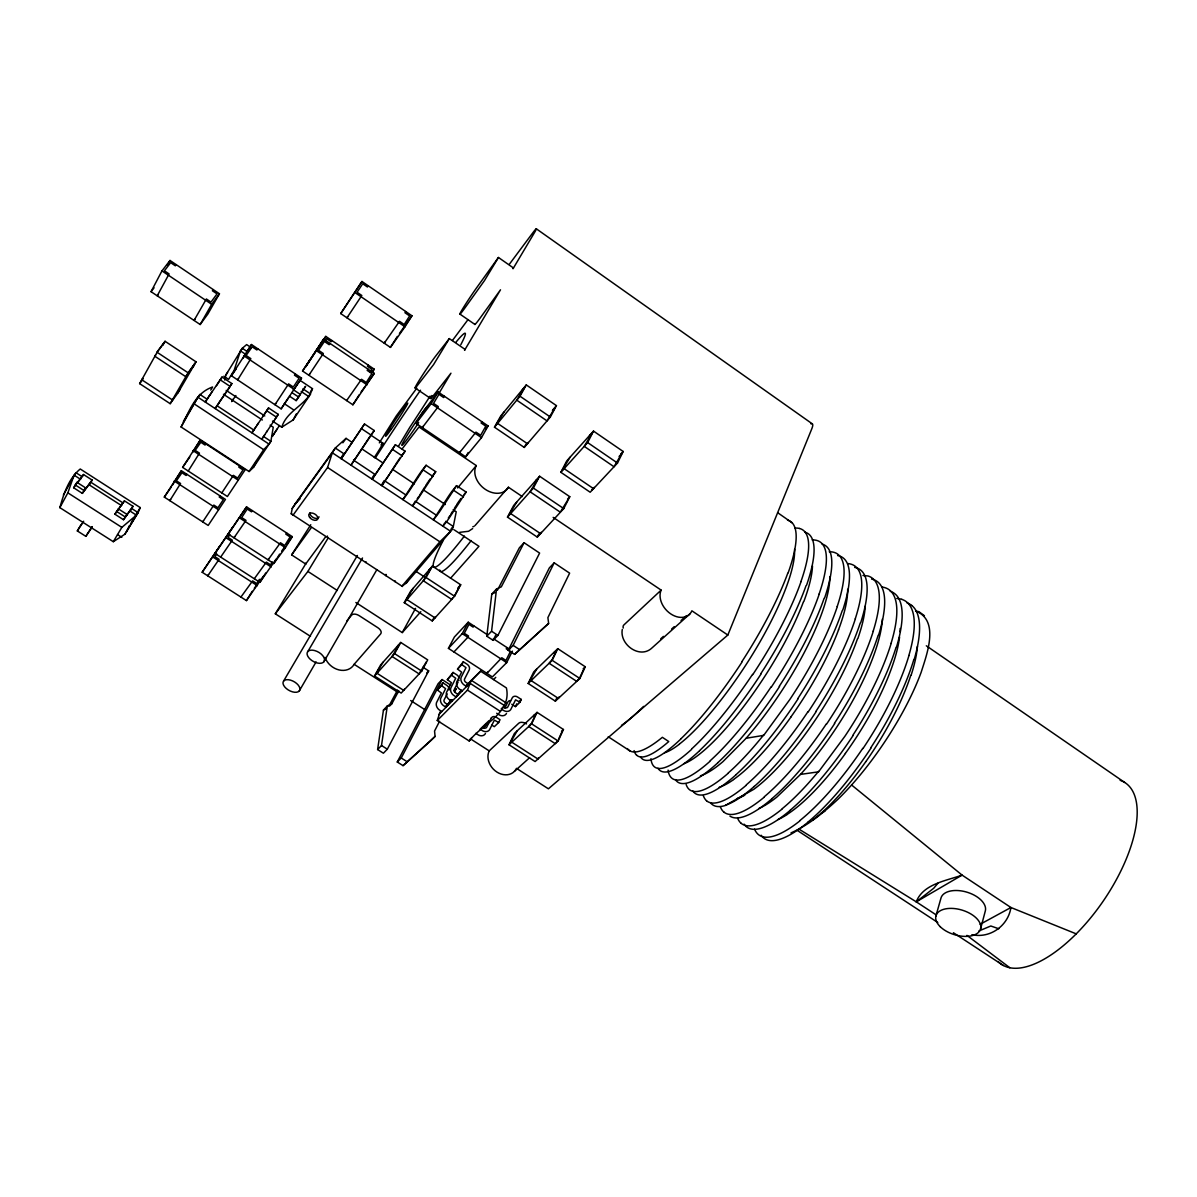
<?xml version="1.0" encoding="UTF-8"?>
<svg xmlns="http://www.w3.org/2000/svg" width="1197" height="1197" viewBox="0 0 1197 1197"><rect width="100%" height="100%" fill="white"/><g stroke="black" fill="none" stroke-linecap="round" stroke-linejoin="round"><path stroke-width="1.5" d="M440.107 711.916L437.264 720.519L469.239 741.003C481.718 724.035 511.987 713.532 506.406 687.931L480.61 671.173L465.798 685.881M449.324 338.601L433.553 364.636L417.334 385.569A21.007 0.988 -56.3 0 1 419.788 379.434A21.007 0.988 -56.3 0 1 436.082 355.554L449.324 338.601L465.005 349.359L464.541 350.302L500.496 289.809L480.296 317.848A20.289 1.092 -56.1 0 1 474.85 323.938M486.79 636.191L491.578 631.238L496.531 589.014L501.319 586.829L524.077 542.72L539.608 553.089L497.922 635.398L493.119 640.335L486.79 636.191L491.787 594.086L496.531 589.014M422.975 667.223L428.676 670.904L387.319 749.187L383.399 753.212L377.609 749.546L381.499 745.507L387.304 705.931L391.853 703.746L398.796 690.804M377.609 749.546L383.444 710.09L387.304 705.931M90.044 483.184L82.354 493.373L73.616 487.763L76.982 482.346L85.705 487.942C79.316 498.251 99.71 468.745 89.191 484.845L121.421 505.538L122.333 503.907L114.882 514.201L123.515 519.722L130.907 509.413L129.979 511.029L136.383 515.144L138.134 512.645L140.244 507.588L80.244 469C68.753 478.336 63.695 493.807 59.85 507.633L113.296 541.687L124.862 534.236L138.134 512.645L131.73 508.53L129.979 511.029M340.756 458.376L343.704 453.633L335.295 448.037L332.317 452.78L327.589 467.488L293.115 515.084L291.215 513.767L292.203 508.501L295.15 503.817L335.295 448.037L346.068 438.356L352.262 442.501M224.767 380.062L225.769 375.11L242.303 348.282L246.642 344.586L251.235 347.669M622.29 629.457C619.388 644.51 639.856 659.427 651.946 647.966L689.891 613.926M82.354 493.373L85.705 487.942M90.059 483.199L89.191 484.845M980.597 928.827L985.34 910.872A23.087 12.928 16.6 0 0 966.203 891.96A23.087 12.928 16.6 0 0 940.887 898.408L935.859 916.184M936.278 914.957L916.259 901.835C923.067 883.985 946.019 880.887 962.089 875.112L1010.926 907.506L1076.223 933.855M256.353 461.309L253.465 467.384L249.081 471.528L181.091 426.985C189.051 412.037 194.916 392.945 212.587 387.035L210.747 390.087M114.867 514.186L124.398 500.81L132.972 506.316L131.73 508.53M246.567 351.14L242.303 348.282L240.462 350.886L234.133 370.277L228.582 379.359L223.824 376.202M124.383 500.959L123.186 503.039L91.002 482.361M437.264 720.519L467.458 690.1L471.304 680.3L505.987 702.774M59.85 507.633L67.855 492.85L74.064 475.134L80.558 479.294M300.238 380.481L312.492 388.681C307.509 404.81 286.921 410.017 281.759 427.224L272.497 421.075M123.5 519.707L132.972 506.316M310.771 524.735L291.634 554.899L305.684 564.011L306.252 562.949L275.31 613.807L310.487 636.355M470.361 738.788L489.199 750.878A16.474 13.376 47.6 0 0 496.89 772.05A16.474 13.376 47.6 0 0 516.476 768.354L548.406 788.808L727.836 635.038L811.731 428.96A17.207 3.681 -54.7 0 0 810.923 423.843M296.302 413.953L293.175 419.908L281.759 427.224M181.091 426.985L197.879 397.165L269.026 444.117L270.881 441.319L273.245 427.209L270.133 425.159M126.598 531.752L129.396 525.588M558.7 738.893L562.141 731.427M558.161 741.018L563.458 729.497L537.064 712.365L514.441 733.402L508.994 744.758L535.104 761.546L558.161 741.018L531.618 723.841L508.994 744.758M498.446 257.505L484.486 280.577L465.274 307.449A20.319 0.913 -56.2 0 1 461.488 310.801A20.319 0.913 -56.2 0 1 477.005 287.25L498.431 257.46L513.393 267.933L513.019 268.741L534.221 233.041A17.805 0.928 -56 0 0 532.53 233.191L509.174 264.492M538.53 757.746L537.932 759.018L511.777 742.185L512.391 740.913L510.296 742.843L517.224 730.813M583.897 668.794L579.677 677.906L576.73 681.377L549.139 663.273L552.056 659.771L556.396 650.704L554.106 652.919L554.72 651.632M579.857 678.504L585.273 666.774L557.772 648.669L533.742 671.891L528.161 683.442L555.348 701.158L579.857 678.504L552.191 660.34L528.161 683.442M555.348 701.158L556.904 697.851M534.191 715.043L533.578 716.315L535.732 714.31L531.513 723.227L528.745 726.504L555.228 743.636L558.026 740.389M531.618 723.841L537.064 712.365M552.191 660.34L557.772 648.669M536.705 669.033L529.523 681.452L531.737 679.312L531.124 680.599L558.356 698.375L558.969 697.088L556.71 699.168M511.777 704.255L515.398 706.604L516.775 703.776M515.398 706.604L519.947 702.28L521.308 699.452L517.583 697.013A4.534 3.606 46.1 0 0 512.226 697.896L507.827 706.933A2.603 2.08 46 0 1 504.745 707.442M504.775 708.25L507.708 702.25A4.504 3.591 46.1 0 1 510.446 700.574M491.922 725.158L494.301 726.684L498.685 722.524L500.047 719.711L496.381 717.332A4.444 3.576 46.1 0 0 492.386 716.913M483.797 728.375L485.997 723.916M491.084 718.245L486.685 727.178A2.559 2.065 45.9 0 1 483.648 727.716M617.502 463.044L623.173 451.493L593.503 431.1L566.72 460.935L560.854 472.306L590.166 492.236L617.502 463.044L587.652 442.576L560.854 472.306M487.329 634.709L468.236 622.216L454.396 636.999L448.426 648.37L492.371 676.918L506.675 662.644L512.406 651.123M508.276 650.255L549.348 567.902L554.196 562.844L569.622 573.154L547.897 617.622L548.63 623.428L514.575 654.37L508.276 650.255L513.124 645.363L554.196 562.844M506.915 647.517L506.271 648.804L510.401 651.497L505.942 660.46L501.797 657.752L486.895 673.372L487.538 672.086M493.119 640.335L495.633 635.412M567.498 500.466L561.064 510.91M563.757 508.605L569.787 496.695L539.593 476.241L513.708 505.403L507.483 517.134L537.303 537.109L563.757 508.605L533.368 488.077L507.483 517.134M327.409 536.047L327.439 536.78M537.303 537.109L538.815 534.161M461.518 690.22L456.192 696.983L453.334 695.113A6.479 5.222 44 0 1 450.79 688.036L455.698 678.265L451.598 675.228L447.334 679.642L451.419 682.664L446.511 692.42A6.449 5.222 44 0 0 449.055 699.467L451.882 701.337M590.091 434.9L589.433 436.172L591.991 433.329L584.226 446.361L614.016 466.755L621.677 453.708L619.073 456.506M587.652 442.576L593.503 431.1M458.107 682.036L454.291 689.487A2.589 2.095 44 0 0 455.488 692.764L457.643 694.155M439.568 721.267L434.556 731.038L435.08 736.439L431.055 740.449L403.045 765.646L397.269 761.995L438.102 683.711L442.082 679.552L450.596 685.043M447.917 704.988L450.416 700.11M454.591 691.956L456.252 688.709L454.247 690.759M461.862 664.589L463.314 661.776L467.099 664.245A4.564 3.636 43.7 0 1 469.194 669.976L464.616 678.953A2.618 2.095 44.1 0 0 465.813 682.26L467.997 683.652L466.546 686.509L463.673 684.609A6.539 5.252 44.1 0 1 461.084 677.487L465.992 667.672L461.862 664.589L457.523 669.093L461.638 672.16L456.715 681.946A6.509 5.237 44.1 0 0 459.304 689.053L462.162 690.953M447.214 693.901L444.162 699.811A2.559 2.08 44 0 0 445.329 703.073L447.469 704.449L446.017 707.277L443.204 705.407A6.419 5.207 44 0 1 440.676 698.39L445.598 688.664L441.528 685.657L437.339 689.996L441.394 692.988L436.486 702.699A6.389 5.207 44 0 0 438.985 709.686L441.798 711.542M570.011 457.269L562.336 470.137L564.804 467.399L564.146 468.67L593.517 488.66L594.161 487.374L591.632 490.067M451.598 675.228L453.05 672.43L456.805 674.854A4.519 3.636 43.7 0 1 459.124 678.056M497.413 590.271L519.333 547.867L524.077 542.72M457.523 669.093L463.314 661.776M441.528 685.657L442.98 682.874L446.705 685.283A4.474 3.621 43.6 0 1 449.055 690.011M473.773 625.836L473.129 627.108L468.955 624.385L464.316 633.288L468.506 636.011L467.832 637.298L453.947 651.946M447.334 679.642L453.05 672.43M448.426 648.37L462.251 633.647L468.236 622.216M397.269 761.995L401.234 758L442.082 679.552M437.339 689.996L442.98 682.874M151.046 291.679L161.954 270.896L170.019 260.467L219.44 293.759L207.889 314.003L200.168 324.522L151.046 291.679L154.054 287.789M167.49 265.27L170.019 260.467M536.286 479.952L535.598 481.254L538.081 478.471L530.076 491.787L560.391 512.241M533.368 488.077L539.593 476.241M81.231 478.052L77.79 482.391M516.88 501.827L508.979 514.934L511.358 512.271L510.655 513.573L540.55 533.623L541.224 532.306L538.785 534.924M426.386 661.821L419.788 672.669M421.733 671.128L427.703 659.876L400.741 642.445L380.631 664.919L374.526 676.006L401.175 693.078L421.733 671.128L394.621 653.637L374.526 676.006M452.421 598.111L451.733 599.398L423.304 580.74L430.98 568.186L428.9 570.595L429.588 569.323M404.377 689.143L403.703 690.385L377.01 673.253L377.683 672.011L375.828 674.076L383.1 662.15M454.546 595.762L459.319 586.829M454.576 596.256L460.71 584.764L432.371 566.121L410.541 591.348L404.257 602.675L432.237 620.914L454.576 596.256L426.072 577.553L404.257 602.675M550.351 417.02L556.44 405.633L526.276 384.91L500.75 415.972L494.481 427.209L524.256 447.439L550.351 417.02L520.007 396.222L526.276 384.91M388.83 706.275L397.509 690.13M524.256 447.439L526.007 444.207M432.237 620.914L433.987 617.667M76.982 482.346L75.785 484.605L83.476 474.506L92.124 480.057M398.197 645.303L397.509 646.53L399.424 644.39L392.077 656.48L419.115 673.911M394.621 653.637L400.741 642.445M355.853 602.51L402.252 632.585L415.539 608.375M170.183 403.688L188.094 372.791L156.942 352.172L165.066 341.28L196.024 361.823L178.024 392.796L170.183 403.688L139.63 383.624L157.286 351.963L163.615 343.479M162.852 345.29L165.066 341.28M426.072 577.553L432.371 566.121M444.685 522.954L442.89 526.186L445.359 523.254A10.953 1.047 -56.4 0 0 451.359 514.71L466.127 492.072L456.581 485.668L453.543 489.319A10.982 0.988 -56.4 0 0 446.541 499.314L433.329 519.842L435.783 516.895A10.953 0.988 -56.4 0 0 441.783 508.336L456.581 485.668M413.219 588.251L405.618 600.64L407.638 598.32L406.935 599.592L434.99 617.891L435.663 616.62L433.613 618.894M523.029 388.86L522.326 390.117L524.765 387.14L516.76 400.172L547.029 420.895L554.929 407.863L552.445 410.78L553.119 409.524L556.44 405.633M453.124 509.727L456.222 511.792L453.319 526.471L450.641 531.318L439.883 541.792L401.923 586.201L406.277 583.134L408.057 579.961M503.892 412.157L495.962 424.995L498.311 422.152L497.623 423.409L527.458 443.713L528.146 442.441L525.737 445.254M481.493 437.653L488.077 425.923L438.117 391.988L422.96 411.843L416.062 423.409L465.723 456.865L481.493 437.653L431.219 403.598L438.117 391.988M92.139 527.039L85.825 536.331L77.326 530.929L80.558 525.588M465.723 456.865L468.192 452.496M481.867 421.703L481.134 423.005L485.802 426.162L480.67 435.289L475.972 432.117L459.543 452.705L460.291 451.404M200.168 324.522L211.674 304.307L219.44 293.759M85.825 536.331L92.154 526.65M436.052 515.009L415.254 501.184L412.486 506.002L414.895 503.009A10.982 0.853 -56.4 0 0 420.865 494.406L435.723 471.708L426.102 465.259L423.14 468.985A11.012 0.793 -56.4 0 0 416.167 479.039L402.85 499.613L405.244 496.605A10.997 0.793 -56.4 0 0 411.229 487.987L426.102 465.259M323.803 661.866A9.546 5.312 29.3 0 0 314.811 650.599A9.546 5.312 29.3 0 0 308.796 657.737A9.546 5.312 29.3 0 0 323.803 661.866L376.89 569.607M299.265 690.968A9.307 5.057 29.2 0 0 290.392 680.105A9.307 5.057 29.2 0 0 284.691 686.883A9.307 5.057 29.2 0 0 299.265 690.968L316.083 661.911M171.605 401.534L173.251 398.691L172.383 399.903L141.755 379.763L142.652 378.551M177.71 393.05L180.238 388.995M307.779 651.632L362.526 557.982M283.614 681.033L357.394 555.468M506.481 713.427L506.181 713.936A6.479 5.192 46 0 1 499.553 715.058L496.695 713.247M444.401 396.252L443.638 397.539L438.925 394.337L433.568 403.374L438.297 406.591L422.302 427.613L423.065 426.327M485.458 733.477L485.159 733.97A6.359 5.162 45.9 0 1 478.605 735.123L475.778 733.357M438.73 393.753L450.955 373.195L432.955 396.177A20.962 1.182 -56.2 0 1 431.893 395.519M386.751 478.216L381.858 485.668L405.095 451.194L395.414 444.715L372.162 479.234L395.414 444.715M381.364 485.339L384.222 480.551L405.648 494.795M113.296 541.687L121.84 527.383L136.383 515.144L124.862 534.236M398.436 446.316L409.808 427.314A114.747 6.03 -56.3 0 0 430.082 396.087M131.206 522.595L133.017 519.588M134.827 516.595L140.244 507.588M371.669 478.905L374.556 474.132L353.444 460.097M209.34 395.653L205.285 402.057L209.206 396.117M228.043 389.429L231.874 383.579L222.044 377.055L209.625 395.504M222.044 377.055L216.507 385.673M275.31 613.807L307.898 571.433L328.098 538.081M379.329 442.86L396.237 416.002L416.81 388.187M231.38 375.738L251.46 344.527L301.524 378.087L281.145 408.835L231.38 375.738L236.228 368.811M242.931 358.472L245.774 353.818M247.659 350.721L251.46 344.527M230.213 386.287L215.161 408.566L218.856 402.955M352.95 462.012L351.005 465.184L374.257 430.546L364.501 424.007L341.235 458.705L364.501 424.007M450.88 514.112L452.601 511.299M454.336 508.486L456.072 505.673M164.303 497.084L181.36 470.705L225.47 499.403L208.188 525.438L164.303 497.084L171.425 486.805M182.617 467.384L200.183 440.182L245.205 469.688L227.4 496.516L182.617 467.384L189.799 457.015M172.323 485.354L181.36 470.705M192.642 452.436L200.183 440.182M188.243 471.034L199.45 453.139L195.201 450.356L200.812 442.262L205.046 445.045L205.839 443.892M219.724 546.101L202.173 572.256L246.432 600.595L263.25 576.341M272.332 561.992L270.552 564.849L266.333 562.111L254.303 578.75M246.567 506.87L228.268 534.131L273.754 563.533L285.41 547.687L292.292 536.645L246.567 506.87L215.026 553.478L259.884 582.341L265.719 572.989M259.884 582.341L276.088 559.134M273.754 563.533L279.619 554.106M419.623 495.289L424.89 486.85M450.012 515.518L448.321 518.032M268.861 558.655L268.083 559.867L280.457 542.75L284.751 545.533L290.108 536.944L285.844 534.161L286.607 532.934M259.435 579.333L256.786 583.582L252.612 580.889L240.926 597.064M246.432 600.595L252.253 591.303M404.99 326.811L411.948 315.784L361.958 281.475L340.726 313.569L390.417 347.399L404.99 326.811L354.686 292.382M374.197 369.155L372.222 372.282L374.197 369.155L325.793 336.387L318.582 347.19M352.891 404.795L374.287 373.389L323.639 339.125L302.542 371.01L352.891 404.795L359.19 394.83M390.417 347.399L397.359 336.417M389.908 473.503L395.234 465.079M405.723 311.519L404.96 312.731L409.628 315.933L404.197 324.507L399.514 321.305L384.237 343.195L385.015 341.968M370.127 372.177L371.923 369.349L367.404 366.282L368.182 365.085M367.988 369.125L367.18 370.397L371.908 373.584L366.282 382.486L361.524 379.284L346.621 400.591M389.01 474.91L387.319 477.453M289.375 396.102L296.153 400.621L305.504 386.451M395.818 464.167L397.643 461.369M208.517 574.62L207.739 575.817L219.081 559.328L214.862 556.62L216.687 553.807M234.777 536.6L233.984 537.827L245.998 520.366L241.659 517.553L247.21 509.024L251.52 511.822L252.313 510.61M262.936 416.436L264.642 413.818L251.954 432.865L255.664 427.269M274.637 419.848L278.258 414.386L268.547 407.923L264.746 413.668M202.173 572.256L232.936 526.785M229.899 534.565L228.058 537.378L232.323 540.146L220.667 557.099M266.811 410.586L264.702 413.743M303.05 390.162L301.853 391.943M221.819 492.895L233.4 475.329L237.619 478.097L243.036 469.927L238.831 467.174L239.609 466.022M323.639 339.125L305.609 366.895L325.793 336.387M361.958 281.475L340.726 313.569M298.577 396.97L291.739 392.526M267.395 430.755L261.724 439.299L264.702 434.81M274.038 433.718L272.288 436.381L275.654 431.309M279.5 425.504L276.133 430.561M277.375 428.721L274.173 433.538M218.707 402.97L227.984 389.504M231.709 401.564L233.355 398.96M273.26 421.942L276.268 417.394M309.694 374.003L308.871 375.26L323.325 353.504L318.522 350.272L324.387 341.459L329.175 344.691L329.998 343.434M331.868 340.502L331.075 341.699L326.512 338.616L324.641 341.414M347.773 316.606L346.965 317.818L361.808 295.494L357.08 292.248L362.721 283.764L367.434 286.996L368.242 285.784M256.622 425.788L258.447 423.05M281.145 408.835L288.597 397.643M301.524 378.087L294.043 389.324L243.649 355.659M266.437 432.192L274.173 420.551M278.258 414.386L276.432 417.155L266.692 410.691L268.547 407.923M419.01 496.246L417.184 498.79M209.415 395.803L211.734 392.137M302.542 371.01L310.068 359.728M203.505 520.755L202.727 521.907L213.829 505.074L217.959 507.752L223.345 499.658L219.216 496.979L219.979 495.827M303.604 389.294L305.519 386.451M249.081 471.528L263.684 449.683L269.026 444.117M253.465 467.384L270.881 441.319L263.579 436.501M231.814 401.429L235.884 395.534M295.3 373.913L294.462 375.155L299.13 378.282L293.31 387.035L288.612 383.893L274.951 404.721L275.789 403.479M310.517 391.614L312.492 388.681M293.175 419.908L310.622 393.993L302.901 388.83M398.272 460.441L400.097 457.808M170.602 499.493L169.824 500.645L180.567 483.498L176.393 480.79L181.944 472.755L186.104 475.463L186.897 474.311M80.633 525.827L83.655 521.234M238.487 378.656L237.634 379.898L250.846 358.651L246.103 355.479L252.163 346.816L256.891 349.973L257.744 348.746M296.153 400.621L300.297 394.382L293.19 389.623M231.874 383.579L229.974 386.317L220.128 379.778M369.933 436.456L356.108 457.478M225.769 375.11L227.595 372.506M183.395 421.419L199.824 394.397L207.231 399.289M399.439 333.469L411.948 315.784M125.805 516.311L126.912 514.366L118.264 508.83L117.186 510.79M361.105 391.973L365.16 386.257M367.195 383.399L374.287 373.389M81.77 523.852L77.326 530.929M370.471 435.693L374.257 430.546M292.203 508.501L332.317 452.78L450.641 531.318L406.277 583.134M188.094 372.791L196.024 361.823M193.734 365.773L192.852 366.985L194.572 364.023L185.819 376.726L154.727 356.182L155.64 354.955M342.851 442.8L346.068 438.356M469.239 741.003L471.723 737.591M254.318 588.251L260.916 579.273M270.821 565.807L272.886 563.009M281.654 551.099L284.841 546.76M286.981 543.872L292.292 536.645M194.931 319.27L194.064 320.437L206.363 298.966L211.001 302.093L217.046 293.893L212.423 290.781L213.29 289.614M63.381 494.96L75.89 472.665L82.369 476.825L83.476 474.506M353.938 460.426L355.778 457.942M141.051 381.454L143.146 378.641M139.63 383.624L141.635 380.915M452.421 340.502L467.997 319.629M74.887 486.326L73.72 487.748M401.728 455.578L405.095 451.194M416.062 423.409L431.219 403.598M158.109 294.642L157.211 295.809L169.091 273.933L164.408 270.791L170.677 262.667L175.346 265.809L176.228 264.657M402.132 448.905L418.98 426.985L476.301 465.588A19.496 14.514 40.7 0 0 485.294 489.349A19.496 14.514 40.7 0 0 508.441 487.239L522.311 496.59M432.745 475.404L435.723 471.708M485.832 428.676L488.077 425.923M494.481 427.209L520.007 396.222M346.965 620.749L351.664 615.093A6.209 3.591 29.2 0 1 359.205 615.677L377.893 627.752A6.18 3.576 28.8 0 1 380.676 633.856L354.132 664.32A16.878 13.84 38.8 0 1 339.02 669.931A16.878 13.84 38.8 0 1 325.03 657.362M457.643 487.957L476.301 465.588M464.092 494.481L466.127 492.072M937.969 883.206L933.66 888.309L916.274 901.835L799.207 829.267M450.94 529.254L453.319 526.471L445.583 521.338M474.985 525.633L508.441 487.239M402.252 632.585L420.82 611.712M450.506 578.301L478.95 546.296L454.232 529.867M457.867 587.922L460.71 584.764M567.543 499.119L569.787 496.695M829.85 576.819A126.194 35.76 -56.7 0 1 823.132 609.527A126.164 33.935 -57.6 0 1 779.89 693.647A126.134 31.481 -57.5 0 1 746.12 738.28L723.003 761.591A126.104 29.94 -56.5 0 1 700.469 775.761M620.854 453.992L623.173 451.493M389.908 705.811L391.853 703.746M426.701 672.998L428.676 670.904M971.904 934.677C990.084 938.747 1008.158 925.775 1010.926 907.506L980.163 924.293M882.398 619.014A125.401 39.321 -56.7 0 1 876.817 646.335A125.356 37.511 -57.5 0 1 834.578 730.409A125.326 35.072 -57.4 0 1 800.539 774.384L776.853 797.067A125.296 33.561 -56.5 0 1 758.793 808.514M295.15 503.817L300.058 498.85M445.359 706.589L452.137 699.721M457.463 694.619L461.324 690.714M467.758 684.205L480.61 671.173M438.656 714.729L469.852 683.158L504.595 705.646L501.184 708.923L504.072 710.734A6.509 5.207 46 0 0 510.715 709.612L515.578 699.841L519.947 702.28M403.045 765.646L435.08 736.439M514.575 654.37L548.63 623.428M493.538 679.567L495.767 677.337M447.469 704.614L452.391 699.736M489.049 720.609L480.117 729.182L482.96 730.963A6.389 5.162 45.9 0 0 489.528 729.811L494.376 720.13L498.685 722.524M519.049 701.607L521.308 699.452M489.199 750.878L518.84 723.153A6.045 3.471 25.4 0 1 526.515 723.901M553.164 517.373L661.133 590.106L623.936 624.894A6.584 4.13 24.3 0 0 623.278 628.021M583.193 668.704L585.273 666.774M791.022 832.888C808.633 825.032 823.701 812.464 837.75 799.476A126.852 39.71 -55.8 0 0 873.675 757.656A131.401 41.057 -55.8 0 0 921.196 672.175C926.867 654.146 939.899 620.435 915.6 610.979M660.729 638.809L663.437 636.37M671.562 629.068L674.27 626.644M681.048 620.555L686.465 615.692M514.501 771.272L529.628 757.701M561.498 731.247L563.458 729.497M812.748 820.169L821.247 813.122A124.802 37.436 -57.4 0 0 865.85 761.591M472.665 528.58L468.566 531.273L459.618 532.351M916.274 901.835L962.104 875.112L851.636 785.037M821.247 813.122L824.868 811.102M291.634 554.899L308.991 530.884A18.808 0.793 -56.5 0 0 311.325 527.578M383.444 710.09L386.451 708.624M305.684 564.011L323.22 540.161A18.778 0.943 -56.5 0 0 325.554 536.884M491.787 594.086L494.974 592.62M978.907 930.967L990.817 925.999L998.792 928.767M746.12 738.265L763.701 735.362L789.811 699.527A139.181 37.825 -57.4 0 0 837.376 606.37M800.539 774.399L818.568 771.826L844.798 736.424A138.298 41.76 -57.4 0 0 891.181 643.313M862.947 575.518L867.945 575.966A138.643 42.254 -56.6 0 1 873.182 631.178M916.214 611.188L918.877 611.652L924.428 615.737M381.499 745.507L387.319 749.187M401.234 758L407.025 761.666M117.545 534.58L121.825 537.303M75.127 484.86L83.865 490.456M116.468 511.358L125.131 516.895M354.132 664.32L398.107 692.494M410.676 700.544L424.815 709.612M67.855 492.85L121.84 527.383M212.677 556.919L257.415 585.692M467.458 690.1L500.196 711.272M225.844 537.677L271.21 566.974M174.208 481.029L218.572 509.817M307.898 571.433L337.3 590.48M239.43 517.837L285.41 547.687M291.215 513.767L402.521 586.515M192.971 450.596L238.248 480.177M462.251 633.647L506.675 662.644M608.241 736.754L629.906 750.878M797.217 830.374L937.775 922.498M953.396 932.732L1003.37 965.485M491.578 631.238L497.922 635.398M513.124 645.363L519.453 649.507M493.359 638.659L509.653 649.328M416.571 571.732L424.351 576.849M217.091 405.798L253.839 430.067M194.692 404.227L263.684 449.683M226.188 390.387L264.776 415.958M223.465 394.247L262.352 419.997M327.589 467.488L439.883 541.792M361.584 448.695L383.294 463.179M392.616 469.389L414.327 483.872M423.648 490.067L445.359 504.55M284.317 403.688L293.445 409.763M361.569 428.721L371.354 435.259M392.571 449.444L402.282 455.952M423.334 470.032L432.985 476.481M453.887 490.471L463.463 496.875M370.711 435.035L382.771 443.114M240.462 350.886L246.163 354.701M301.165 391.479L308.886 396.641M161.954 270.896L211.674 304.307M316.083 350.452L367.06 384.836M727.836 635.038L691.881 610.814A18.957 13.96 47.5 0 1 670.679 613.852A18.957 13.96 47.5 0 1 661.133 590.106M415.105 387.948L430.651 398.496M926.313 645.782L1124.671 782.449M459.977 314.138L474.895 324.432M777.616 512.66L792.309 522.939M536.286 228.777L812.15 423.738M966.952 935.381L1009.819 967.745M1120.138 780.309A109.855 48.389 -55.6 0 1 1104.412 899.336A109.855 48.389 -55.6 0 1 998.089 961.52M452.885 529.613A15.202 1.526 -56.4 0 1 452.661 528.535M464.406 536.076A96.598 9.95 -56.3 0 1 443.474 539.967M471.184 540.58A96.523 10.309 -56.3 0 1 439.748 570.026M418.666 422.556A23.641 1.347 -56.3 0 1 402.087 445.299A23.641 1.347 -56.3 0 1 413.489 425.474A23.641 1.347 -56.3 0 1 428.152 406.067M455.877 342.297A114.747 6.03 -56.3 0 1 460.8 344.706M375.245 458.122A114.747 6.03 -56.3 0 1 420.521 390.237M806.569 585.213A139.735 37.376 -56.7 0 0 808.723 534.086A139.78 37.391 -55.5 0 0 804.833 532.156M799.461 528.476A139.825 36.957 -56.7 0 1 800.928 581.622M801.092 581.473A139.78 35.147 -57.4 0 1 752.733 674.659M806.015 585.722A139.69 34.967 -57.4 0 1 760.723 673.836M795.077 528.086A139.869 37.002 -55.6 0 1 799.476 528.461M787.506 520.141A140.034 36.015 -56.7 0 1 788.15 572.854M787.761 573.228A139.989 33.621 -57.5 0 1 742.095 661.328M911.68 605.428A137.969 45.217 -56.6 0 1 914.284 659.173M901.775 599.368A138.059 44.843 -56.6 0 1 908.822 655.627M908.942 655.537A138.014 43.032 -57.4 0 1 862.947 748.589M913.835 659.532A137.924 42.897 -57.4 0 1 870.788 747.766M907.072 602.944A138.014 45.247 -55.4 0 1 911.68 605.428M896.718 598.485A138.104 44.888 -55.5 0 1 901.79 599.338M896.523 646.979A138.254 43.945 -56.6 0 0 894.713 593.652A138.298 43.96 -55.4 0 0 890.224 591.258M891.047 643.432A138.343 43.556 -56.6 0 0 884.897 587.667A138.388 43.601 -55.5 0 0 881.695 586.994M896.059 647.368A138.209 41.596 -57.4 0 1 852.653 735.586M878.688 634.739A138.553 42.643 -56.6 0 0 877.655 581.847A138.598 42.673 -55.5 0 0 871.625 579.109M873.331 631.058A138.598 40.459 -57.4 0 1 826.543 724.17M878.209 635.143A138.508 40.294 -57.4 0 1 834.429 723.347M860.778 622.455A138.837 41.341 -56.6 0 0 860.538 569.981A138.897 41.371 -55.5 0 0 854.643 567.393M855.242 618.864A138.942 40.952 -56.6 0 0 850.932 564.146A138.987 40.997 -55.6 0 0 847.88 563.578M855.391 618.744A138.897 39.142 -57.4 0 1 808.214 711.886M860.284 622.874A138.807 38.992 -57.4 0 1 816.13 711.048M842.778 610.096A139.136 40.025 -56.7 0 0 843.346 558.071A139.181 40.055 -55.5 0 0 837.631 555.558M837.212 606.52A139.226 39.636 -56.7 0 0 833.86 552.311A139.271 39.681 -55.6 0 0 829.237 551.757M842.284 610.545A139.091 37.661 -57.4 0 1 797.741 698.704M824.718 597.677A139.436 38.708 -56.7 0 0 826.065 546.101A139.48 38.723 -55.5 0 0 822.07 544.051M819.107 594.101A139.525 38.304 -56.7 0 0 816.698 540.416A139.57 38.349 -55.6 0 0 812.194 539.937M819.272 593.951A139.48 36.494 -57.4 0 1 771.317 687.123M824.179 598.156A139.391 36.329 -57.4 0 1 779.277 686.3M754.559 829.117A137.924 39.471 -55.2 0 0 758.21 834.399A137.954 39.127 -56.3 0 0 800.03 820.768M808.02 822.174A137.864 39.516 -56.4 0 1 761.142 835.237M862.738 748.379A137.969 40.294 -57.1 0 1 800.18 820.304M871.042 747.96A137.894 40.893 -57.2 0 1 808.065 822.025M741.048 823.207A138.224 38.169 -55.2 0 1 737.561 818.045M790.125 810.414A138.149 38.214 -56.4 0 1 744.085 824.135M782.15 809.007A138.254 37.81 -56.3 0 1 741.048 823.222M818.553 771.347A138.268 38.992 -57.1 0 1 782.269 808.648M852.907 735.781A138.179 39.591 -57.2 0 1 790.185 810.249M723.811 812A138.508 36.838 -55.3 0 1 720.429 807.017M764.18 797.202A138.538 36.494 -56.3 0 1 723.811 811.985M772.17 798.594A138.448 36.898 -56.4 0 1 729.946 816.1M826.319 723.946A138.568 37.676 -57.1 0 1 764.359 796.693M834.683 723.557A138.478 38.289 -57.2 0 1 772.215 798.429M706.514 800.703A138.807 35.521 -55.3 0 1 703.372 795.751M710.629 802.918A138.747 35.581 -56.4 0 0 725.322 805.476L753.781 789.317A125.595 33.89 -57.4 0 0 811.671 725.247A125.625 36.329 -57.5 0 0 857.456 638.839M746.15 785.337A138.837 35.177 -56.4 0 1 706.514 800.718M754.215 786.444A138.747 35.566 -56.4 0 1 725.457 805.222M807.99 711.646A138.852 36.359 -57.2 0 1 746.33 784.813M816.384 711.257A138.777 36.957 -57.2 0 1 754.17 786.549M686.165 784.529A139.106 34.189 -55.3 0 0 689.128 789.377A139.121 33.83 -56.4 0 0 728.015 773.412M735.99 774.803A139.032 34.234 -56.4 0 1 692.764 790.918M763.716 734.853A139.151 35.027 -57.2 0 1 728.165 773.038M798.01 698.913A139.061 35.626 -57.3 0 1 736.05 774.624M668.091 770.12A139.391 32.828 -55.3 0 0 671.667 778.02A139.421 32.484 -56.4 0 0 709.821 761.457M717.796 762.818A139.331 32.888 -56.5 0 1 675.407 779.606M771.092 686.883A139.451 33.666 -57.2 0 1 710.03 760.873M779.531 686.509A139.361 34.294 -57.3 0 1 717.856 762.654M650.944 758.718A139.69 31.481 -55.3 0 0 654.161 766.589A139.72 31.107 -56.4 0 0 691.537 749.427M699.512 750.788A139.63 31.526 -56.5 0 1 657.976 768.25M752.509 674.42A139.75 32.304 -57.2 0 1 691.761 748.828M760.993 674.046A139.66 32.932 -57.3 0 1 699.572 750.609M381.035 444.925A18.164 0.883 -56.4 0 1 374.302 457.478M681.123 738.744A139.929 30.164 -56.5 0 1 640.485 756.833M636.565 755.098A140.019 29.745 -56.5 0 0 668.749 741.556L662.375 737.307A140.064 32.454 -56 0 1 627.393 748.574M742.349 661.537A139.959 31.571 -57.3 0 1 681.213 738.504M643.597 706.38A140.558 30.179 -56.1 0 1 621.467 725.382M636.55 755.112A139.989 30.105 -55.4 0 1 634.096 750.609M474.057 526.351A6.748 4.279 28.8 0 1 472.815 526.755M744.833 795.137A125.565 32.349 -56.5 0 1 737.187 798.474M794.584 549.169A126.732 33.396 -56.7 0 1 784.17 592.59A126.702 31.706 -57.5 0 1 735.736 679.986A126.673 29.282 -57.5 0 1 679.492 743.995M679.372 744.205A126.643 27.606 -56.7 0 1 664.574 752.778M900.144 628.485A125.131 40.533 -56.6 0 1 900.039 631.762M899.56 637.043A125.131 40.533 -56.6 0 1 892.094 666.609A125.087 38.888 -57.5 0 1 845.351 753.422M812.479 565.912A126.463 34.653 -56.5 0 1 803.83 601.493M803.426 601.822A126.433 32.723 -57.6 0 1 756.743 688.395A126.403 30.254 -57.5 0 1 699.841 753.915A126.373 28.683 -56.5 0 1 684.056 763.671M845.381 753.512A125.057 36.508 -57.4 0 1 786.983 814.514M786.908 814.663A125.042 34.878 -56.6 0 1 778.035 819.556M917.426 646.305A124.862 41.73 -56.4 0 1 911.126 675.153M910.752 675.392A124.817 39.83 -57.5 0 1 865.865 761.606M847.671 589.238A125.924 37.002 -56.6 0 1 838.484 629.861M838.588 629.772A125.894 35.326 -57.5 0 1 790.903 716.943M790.933 717.033A125.865 32.932 -57.5 0 1 733.596 779.456M733.507 779.651A125.835 31.287 -56.6 0 1 719.188 787.252M865.266 606.131A125.655 38.229 -56.5 0 1 857.83 638.57M459.064 680.105A4.519 3.636 43.7 0 1 458.87 680.554M491.324 717.841A4.444 3.576 46.1 0 1 491.623 717.467M319.03 516.805A5.042 3.037 31.4 0 1 313.838 517.837A5.042 3.037 31.4 0 1 309.948 512.735M425.758 485.443A11.012 0.868 -56.4 0 1 426.327 484.546M426.925 483.618A11.012 0.868 -56.4 0 1 427.538 482.675M428.152 481.748A11.012 0.868 -56.4 0 1 428.78 480.82M429.409 479.922A11.012 0.868 -56.4 0 1 430.022 479.054M431.743 476.69A11.012 0.868 -56.4 0 1 432.267 476.002M456.626 504.76A10.968 1.047 -56.3 0 1 458.436 501.977M459.064 501.064A10.968 1.047 -56.3 0 1 459.693 500.166M460.306 499.299A10.968 1.047 -56.3 0 1 460.905 498.461M386.272 575.233A10.489 0.898 -56.6 0 1 385.988 574.351M395.459 581.233A10.474 0.958 -56.6 0 1 394.86 581.099M366.207 562.111A10.504 0.778 -56.6 0 1 365.698 562.036M940.169 926.643A23.252 12.853 16.7 0 0 978.996 931.835A23.252 12.853 16.7 0 0 955.61 908.703A23.252 12.853 16.7 0 0 940.169 926.643M391.269 429.199A19.9 0.958 -56.3 0 0 407.743 403.12A19.9 0.958 -56.3 0 0 391.03 426.566A19.9 0.958 -56.3 0 0 391.269 429.199M309.634 517.388A5.057 3.037 31.4 0 0 317.534 519.438A5.057 3.037 31.4 0 0 312.776 513.169A5.057 3.037 31.4 0 0 309.634 517.388"/></g></svg>
